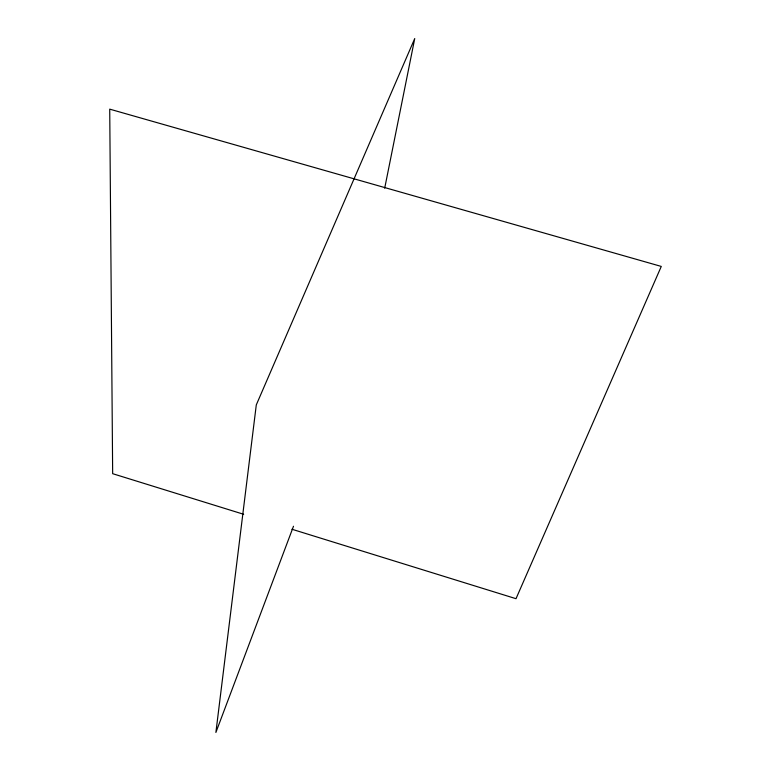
<?xml version="1.0" encoding="UTF-8"?>
<svg xmlns="http://www.w3.org/2000/svg" width="771" height="771" viewBox="0 0 771 771"><rect width="100%" height="100%" fill="white"/><g stroke="black" fill="none" stroke-linecap="round" stroke-linejoin="round"><path stroke-width="1.16" d="M384.69 188.22L414.731 38.55L256.29 404.91L215.89 732.45L293.5 526.246M243.665 514.286L112.662 473.683L109.723 109.145L661.277 266.429L516.011 598.691L291.93 529.243"/></g></svg>
